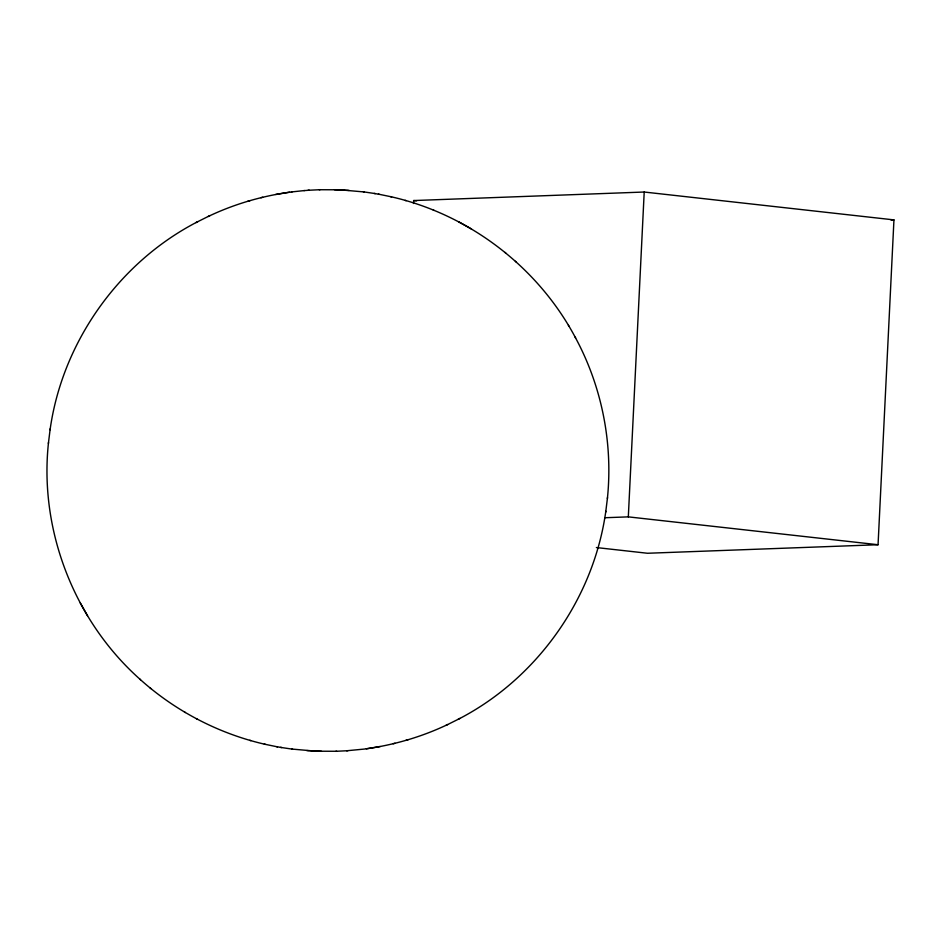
<?xml version="1.0" encoding="UTF-8"?>
<svg xmlns="http://www.w3.org/2000/svg" width="941" height="941" viewBox="0 0 941 941"><rect width="100%" height="100%" fill="white"/><g stroke="black" fill="none" stroke-linecap="round" stroke-linejoin="round"><path stroke-width="1.41" d="M413.511 203.479L413.652 200.551L644.209 192.023L893.95 219.888L878.059 544.733L647.502 553.261L596.382 547.556M604.828 517.738L628.317 516.868L644.209 192.023M48.509 442.458C38.934 530.265 74.433 621.225 140.515 679.72M607.392 498.542C613.12 443.117 601.769 386.128 575.163 337.16M50.073 429.814C62.271 342.159 119.025 262.092 197.775 221.664M458.138 719.336C536.876 678.908 593.63 598.841 605.828 511.186M48.391 443.47L50.191 428.814M605.71 512.186L607.51 497.53M208.196 216.489C234.603 203.879 263.08 195.681 292.086 191.882M346.653 750.765L364.39 749.06C393.197 745.178 421.474 737.05 447.716 724.511M195.916 222.605L209.89 215.618M446.01 725.382L459.984 718.395M247.836 201.245L249.953 200.68M260.916 197.728L262.727 197.245M393.173 743.755L394.997 743.272M405.959 740.32L408.065 739.755M275.678 194.469L289.546 192.211M366.367 748.789L380.235 746.531M303.99 190.611L309.248 190.235M291.522 191.94L304.425 190.564M319.222 189.729L337.101 189.788M336.678 751.271L318.799 751.212M308.036 190.294L320.034 189.694M335.866 751.306L347.876 750.706M891.009 219.994L893.95 219.888M334.467 189.706L342.477 190.023M321.446 751.294L313.424 750.977M337.772 189.811L341.407 189.964M318.14 751.189L314.506 751.036M342.077 190L364.191 191.952M313.824 751L291.71 749.048M342.747 190.035L345.406 190.2M313.153 750.965L310.495 750.8M346.511 190.247L349.135 190.423M309.401 750.753L306.766 750.577M413.652 200.551L416.569 200.88M628.317 516.868L878.059 544.733M374.165 193.434L379.27 194.316M281.747 747.566L276.63 746.683M363.402 191.835L375.353 193.611M280.547 747.389L292.51 749.165M390.48 196.634L393.079 197.222C470.324 215.313 538.593 267.856 575.645 338.054M265.421 744.366L262.833 743.778C217.242 732.921 174.52 710.431 139.738 679.037M378.423 194.14L391.609 196.869M264.292 744.131L277.477 746.86M405.053 200.374L406.147 200.668M249.753 740.332L250.859 740.626M433.248 210.043L434.119 210.419M471.441 228.981L458.702 221.841M196.387 718.689L197.198 719.159M184.471 712.019L185.365 712.537M515.386 261.28L516.174 261.963M505.011 252.4L505.752 253.035M150.16 687.965L150.889 688.6M80.267 602.946L87.525 615.767M568.376 325.233L568.846 326.092"/></g></svg>
